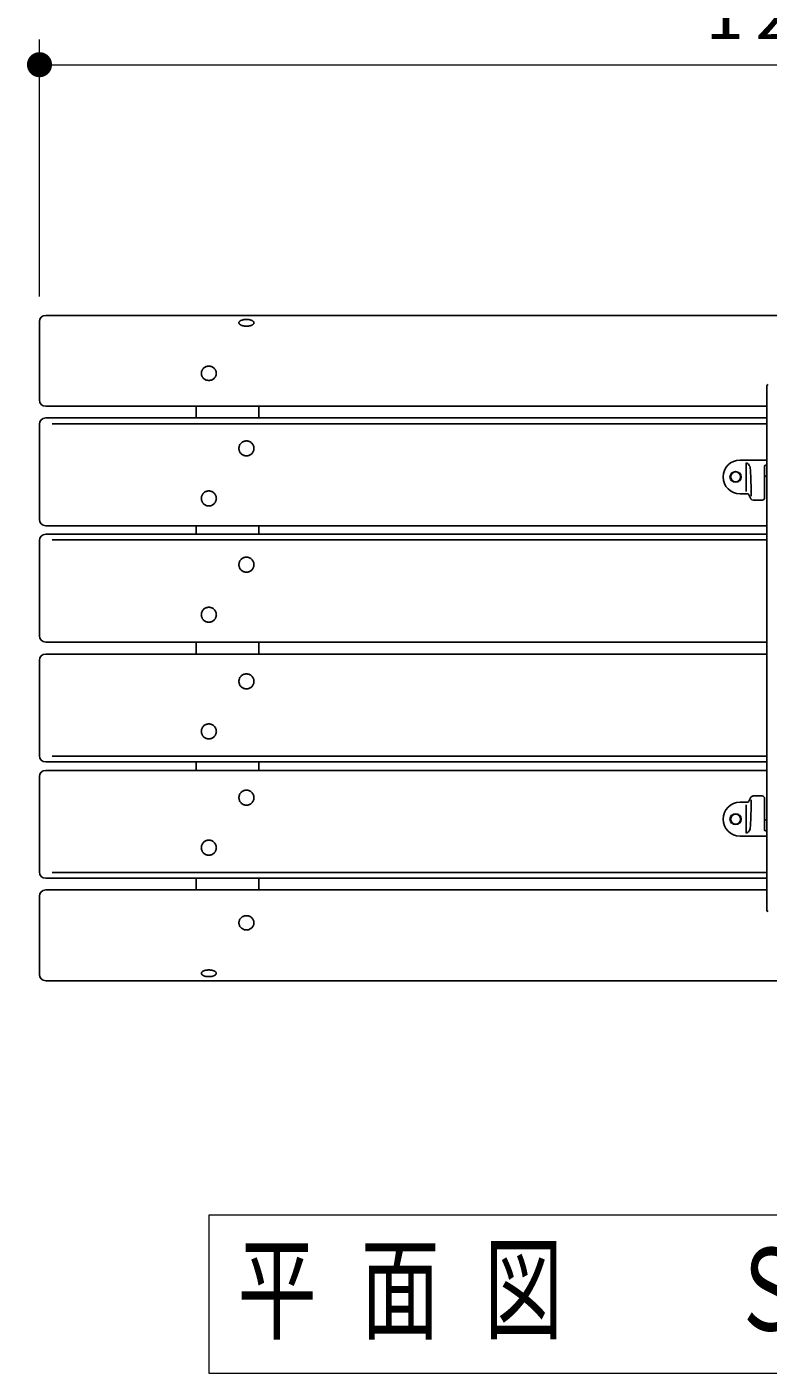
# Model space of a CAD drawing. Units: millimetres on the paper, scale 1:20. Extents: x -365 to 12, y -47 to 257.
# Drawn here: x -292 to -262.4, y 175.7 to 229.4 of the extents above; entities that cross this region are included whole.
import ezdxf

# ---------------------------------------------------------------- set-up
doc = ezdxf.new("R2010")
doc.units = ezdxf.units.MM
doc.layers.add('LY_1', color=7, linetype='Continuous', lineweight=25)
doc.styles.add('ＭＳ ゴシック', font='')
doc.styles.get('ＭＳ ゴシック').set_extended_font_data('MS Gothic')

# ---------------------------------------------------------------- blocks, each defined once
blk = doc.blocks.new('filled_dot')
at = {"color": 0, "linetype": 'Continuous', "lineweight": -2, "const_width": 1.25}
blk.add_lwpolyline([(-0.625, 0, 1), (0.625, 0, 1)], format="xyb", close=True, dxfattribs=at)

msp = doc.modelspace()

# ---------------------------------------------------------------- linework, layer by layer
at = {"layer": 'LY_1', "lineweight": 13}
for p, q in [((-291.479, 218.637), (-291.479, 228.887)), ((-291.479, 227.887), (-231.479, 227.887)), ((-238.229, 181.999), (-284.729, 181.999)), ((-284.729, 181.999), (-284.729, 175.699)), ((-284.729, 175.699), (-238.229, 175.699))]:
    msp.add_line(p, q, dxfattribs=at)
at = {"layer": 'LY_1'}
for p, q in [((-291.479, 217.637), (-291.479, 214.513)), ((-291.229, 217.887), (-231.728, 217.887)), ((-262.479, 215.075), (-262.479, 194.161)), ((-291.229, 214.263), (-262.479, 214.263)), ((-285.229, 214.263), (-285.229, 213.798)), ((-282.729, 214.263), (-282.729, 213.798)), ((-291.229, 213.798), (-262.479, 213.798)), ((-291.479, 213.548), (-291.479, 209.747)), ((-290.979, 213.568), (-262.479, 213.568)), ((-262.479, 212.118), (-263.554, 212.118)), ((-263.31, 212.006), (-263.31, 210.869)), ((-262.574, 210.618), (-262.574, 211.86)), ((-262.479, 211.91), (-262.524, 211.91)), ((-263.114, 211.093), (-263.114, 210.676)), ((-262.524, 211.475), (-262.479, 211.475)), ((-263.554, 210.768), (-263.239, 210.768)), ((-263.217, 210.755), (-263.12, 210.571)), ((-262.674, 210.518), (-263.031, 210.518)), ((-291.229, 209.497), (-262.479, 209.497)), ((-285.229, 209.497), (-285.229, 209.159)), ((-282.729, 209.497), (-282.729, 209.159)), ((-291.479, 208.909), (-291.479, 205.108)), ((-291.229, 209.159), (-262.479, 209.159)), ((-290.979, 208.929), (-262.479, 208.929)), ((-291.229, 204.858), (-262.479, 204.858)), ((-285.229, 204.858), (-285.229, 204.378)), ((-282.729, 204.858), (-282.729, 204.378)), ((-291.479, 200.327), (-291.479, 204.128)), ((-291.229, 204.378), (-262.479, 204.378)), ((-290.979, 200.307), (-262.479, 200.307)), ((-291.229, 200.077), (-262.479, 200.077)), ((-285.229, 199.739), (-285.229, 200.077)), ((-282.729, 199.739), (-282.729, 200.077)), ((-291.479, 195.688), (-291.479, 199.489)), ((-291.229, 199.739), (-262.479, 199.739)), ((-262.674, 198.718), (-263.031, 198.718)), ((-263.554, 198.468), (-263.239, 198.468)), ((-263.31, 197.23), (-263.31, 198.367)), ((-263.217, 198.481), (-263.12, 198.665)), ((-263.114, 198.143), (-263.114, 198.56)), ((-262.574, 198.618), (-262.574, 197.376)), ((-262.524, 197.761), (-262.479, 197.761)), ((-262.479, 197.118), (-263.554, 197.118)), ((-262.479, 197.326), (-262.524, 197.326)), ((-290.979, 195.668), (-262.479, 195.668)), ((-291.229, 195.438), (-262.479, 195.438)), ((-291.229, 194.973), (-262.479, 194.973)), ((-285.229, 194.973), (-285.229, 195.438)), ((-282.729, 194.973), (-282.729, 195.438)), ((-291.479, 191.599), (-291.479, 194.723)), ((-291.229, 191.349), (-231.728, 191.349))]:
    msp.add_line(p, q, dxfattribs=at)
for points in [[(-282.929, 217.591), (-282.93, 217.603), (-282.933, 217.615), (-282.939, 217.626), (-282.947, 217.637), (-282.957, 217.648), (-282.969, 217.658), (-282.983, 217.668), (-282.999, 217.677), (-283.016, 217.686), (-283.036, 217.694), (-283.056, 217.701), (-283.079, 217.707), (-283.102, 217.713), (-283.126, 217.717), (-283.151, 217.721), (-283.176, 217.723), (-283.202, 217.725), (-283.229, 217.725), (-283.255, 217.725), (-283.281, 217.723), (-283.306, 217.721), (-283.331, 217.717), (-283.355, 217.713), (-283.379, 217.707), (-283.401, 217.701), (-283.421, 217.694), (-283.441, 217.686), (-283.458, 217.677), (-283.474, 217.668), (-283.488, 217.658), (-283.5, 217.648), (-283.51, 217.637), (-283.518, 217.626), (-283.524, 217.615), (-283.527, 217.603), (-283.529, 217.591), (-283.527, 217.58), (-283.524, 217.568), (-283.518, 217.557), (-283.51, 217.546), (-283.5, 217.535), (-283.488, 217.524), (-283.474, 217.515), (-283.458, 217.505), (-283.441, 217.497), (-283.421, 217.489), (-283.401, 217.482), (-283.379, 217.475), (-283.355, 217.47), (-283.331, 217.466), (-283.306, 217.462), (-283.281, 217.46), (-283.255, 217.458), (-283.229, 217.457), (-283.202, 217.458), (-283.176, 217.46), (-283.151, 217.462), (-283.126, 217.466), (-283.102, 217.47), (-283.079, 217.475), (-283.056, 217.482), (-283.036, 217.489), (-283.016, 217.497), (-282.999, 217.505), (-282.983, 217.515), (-282.969, 217.524), (-282.957, 217.535), (-282.947, 217.546), (-282.939, 217.557), (-282.933, 217.568), (-282.93, 217.58)], [(-284.429, 215.577), (-284.43, 215.602), (-284.433, 215.627), (-284.439, 215.651), (-284.447, 215.674), (-284.457, 215.697), (-284.469, 215.719), (-284.483, 215.74), (-284.499, 215.76), (-284.516, 215.778), (-284.536, 215.795), (-284.556, 215.81), (-284.579, 215.823), (-284.602, 215.835), (-284.626, 215.844), (-284.651, 215.852), (-284.676, 215.857), (-284.702, 215.861), (-284.729, 215.862), (-284.755, 215.861), (-284.781, 215.857), (-284.806, 215.852), (-284.831, 215.844), (-284.855, 215.835), (-284.879, 215.823), (-284.901, 215.81), (-284.921, 215.795), (-284.941, 215.778), (-284.958, 215.76), (-284.974, 215.74), (-284.988, 215.719), (-285, 215.697), (-285.01, 215.674), (-285.018, 215.651), (-285.024, 215.627), (-285.027, 215.602), (-285.029, 215.577), (-285.027, 215.552), (-285.024, 215.528), (-285.018, 215.503), (-285.01, 215.48), (-285, 215.457), (-284.988, 215.435), (-284.974, 215.414), (-284.958, 215.394), (-284.941, 215.376), (-284.921, 215.359), (-284.901, 215.344), (-284.879, 215.331), (-284.855, 215.319), (-284.831, 215.31), (-284.806, 215.302), (-284.781, 215.297), (-284.755, 215.294), (-284.729, 215.293), (-284.702, 215.294), (-284.676, 215.297), (-284.651, 215.302), (-284.626, 215.31), (-284.602, 215.319), (-284.579, 215.331), (-284.556, 215.344), (-284.536, 215.359), (-284.516, 215.376), (-284.499, 215.394), (-284.483, 215.414), (-284.469, 215.435), (-284.457, 215.457), (-284.447, 215.48), (-284.439, 215.503), (-284.433, 215.528), (-284.43, 215.552)], [(-282.929, 212.581), (-282.93, 212.607), (-282.933, 212.633), (-282.939, 212.659), (-282.947, 212.684), (-282.957, 212.708), (-282.969, 212.731), (-282.983, 212.753), (-282.999, 212.774), (-283.016, 212.793), (-283.036, 212.81), (-283.056, 212.826), (-283.079, 212.84), (-283.102, 212.852), (-283.126, 212.862), (-283.151, 212.87), (-283.176, 212.876), (-283.202, 212.879), (-283.229, 212.88), (-283.255, 212.879), (-283.281, 212.876), (-283.306, 212.87), (-283.331, 212.862), (-283.355, 212.852), (-283.379, 212.84), (-283.401, 212.826), (-283.421, 212.81), (-283.441, 212.793), (-283.458, 212.774), (-283.474, 212.753), (-283.488, 212.731), (-283.5, 212.708), (-283.51, 212.684), (-283.518, 212.659), (-283.524, 212.633), (-283.527, 212.607), (-283.529, 212.581), (-283.527, 212.555), (-283.524, 212.529), (-283.518, 212.504), (-283.51, 212.479), (-283.5, 212.455), (-283.488, 212.432), (-283.474, 212.41), (-283.458, 212.389), (-283.441, 212.37), (-283.421, 212.352), (-283.401, 212.336), (-283.379, 212.322), (-283.355, 212.31), (-283.331, 212.3), (-283.306, 212.292), (-283.281, 212.286), (-283.255, 212.283), (-283.229, 212.282), (-283.202, 212.283), (-283.176, 212.286), (-283.151, 212.292), (-283.126, 212.3), (-283.102, 212.31), (-283.079, 212.322), (-283.056, 212.336), (-283.036, 212.352), (-283.016, 212.37), (-282.999, 212.389), (-282.983, 212.41), (-282.969, 212.432), (-282.957, 212.455), (-282.947, 212.479), (-282.939, 212.504), (-282.933, 212.529), (-282.93, 212.555)], [(-284.429, 210.586), (-284.43, 210.612), (-284.433, 210.638), (-284.439, 210.663), (-284.447, 210.688), (-284.457, 210.712), (-284.469, 210.736), (-284.483, 210.758), (-284.499, 210.778), (-284.516, 210.798), (-284.536, 210.815), (-284.556, 210.831), (-284.579, 210.845), (-284.602, 210.857), (-284.626, 210.867), (-284.651, 210.875), (-284.676, 210.881), (-284.702, 210.884), (-284.729, 210.885), (-284.755, 210.884), (-284.781, 210.881), (-284.806, 210.875), (-284.831, 210.867), (-284.855, 210.857), (-284.879, 210.845), (-284.901, 210.831), (-284.921, 210.815), (-284.941, 210.798), (-284.958, 210.778), (-284.974, 210.758), (-284.988, 210.736), (-285, 210.712), (-285.01, 210.688), (-285.018, 210.663), (-285.024, 210.638), (-285.027, 210.612), (-285.029, 210.586), (-285.027, 210.56), (-285.024, 210.534), (-285.018, 210.509), (-285.01, 210.484), (-285, 210.46), (-284.988, 210.436), (-284.974, 210.414), (-284.958, 210.394), (-284.941, 210.374), (-284.921, 210.357), (-284.901, 210.341), (-284.879, 210.327), (-284.855, 210.315), (-284.831, 210.305), (-284.806, 210.297), (-284.781, 210.291), (-284.755, 210.288), (-284.729, 210.287), (-284.702, 210.288), (-284.676, 210.291), (-284.651, 210.297), (-284.626, 210.305), (-284.602, 210.315), (-284.579, 210.327), (-284.556, 210.341), (-284.536, 210.357), (-284.516, 210.374), (-284.499, 210.394), (-284.483, 210.414), (-284.469, 210.436), (-284.457, 210.46), (-284.447, 210.484), (-284.439, 210.509), (-284.433, 210.534), (-284.43, 210.56)], [(-282.929, 207.942), (-282.93, 207.968), (-282.933, 207.994), (-282.939, 208.02), (-282.947, 208.045), (-282.957, 208.069), (-282.969, 208.092), (-282.983, 208.114), (-282.999, 208.135), (-283.016, 208.154), (-283.036, 208.172), (-283.056, 208.188), (-283.079, 208.202), (-283.102, 208.214), (-283.126, 208.224), (-283.151, 208.231), (-283.176, 208.237), (-283.202, 208.24), (-283.229, 208.242), (-283.255, 208.24), (-283.281, 208.237), (-283.306, 208.231), (-283.331, 208.224), (-283.355, 208.214), (-283.379, 208.202), (-283.401, 208.188), (-283.421, 208.172), (-283.441, 208.154), (-283.458, 208.135), (-283.474, 208.114), (-283.488, 208.092), (-283.5, 208.069), (-283.51, 208.045), (-283.518, 208.02), (-283.524, 207.994), (-283.527, 207.968), (-283.529, 207.942), (-283.527, 207.916), (-283.524, 207.89), (-283.518, 207.865), (-283.51, 207.84), (-283.5, 207.816), (-283.488, 207.793), (-283.474, 207.771), (-283.458, 207.75), (-283.441, 207.731), (-283.421, 207.713), (-283.401, 207.697), (-283.379, 207.683), (-283.355, 207.671), (-283.331, 207.661), (-283.306, 207.653), (-283.281, 207.648), (-283.255, 207.644), (-283.229, 207.643), (-283.202, 207.644), (-283.176, 207.648), (-283.151, 207.653), (-283.126, 207.661), (-283.102, 207.671), (-283.079, 207.683), (-283.056, 207.697), (-283.036, 207.713), (-283.016, 207.731), (-282.999, 207.75), (-282.983, 207.771), (-282.969, 207.793), (-282.957, 207.816), (-282.947, 207.84), (-282.939, 207.865), (-282.933, 207.89), (-282.93, 207.916)], [(-284.429, 205.947), (-284.43, 205.973), (-284.433, 205.999), (-284.439, 206.025), (-284.447, 206.05), (-284.457, 206.074), (-284.469, 206.097), (-284.483, 206.119), (-284.499, 206.14), (-284.516, 206.159), (-284.536, 206.176), (-284.556, 206.192), (-284.579, 206.206), (-284.602, 206.218), (-284.626, 206.228), (-284.651, 206.236), (-284.676, 206.242), (-284.702, 206.245), (-284.729, 206.246), (-284.755, 206.245), (-284.781, 206.242), (-284.806, 206.236), (-284.831, 206.228), (-284.855, 206.218), (-284.879, 206.206), (-284.901, 206.192), (-284.921, 206.176), (-284.941, 206.159), (-284.958, 206.14), (-284.974, 206.119), (-284.988, 206.097), (-285, 206.074), (-285.01, 206.05), (-285.018, 206.025), (-285.024, 205.999), (-285.027, 205.973), (-285.029, 205.947), (-285.027, 205.921), (-285.024, 205.895), (-285.018, 205.87), (-285.01, 205.845), (-285, 205.821), (-284.988, 205.798), (-284.974, 205.775), (-284.958, 205.755), (-284.941, 205.736), (-284.921, 205.718), (-284.901, 205.702), (-284.879, 205.688), (-284.855, 205.676), (-284.831, 205.666), (-284.806, 205.658), (-284.781, 205.652), (-284.755, 205.649), (-284.729, 205.648), (-284.702, 205.649), (-284.676, 205.652), (-284.651, 205.658), (-284.626, 205.666), (-284.602, 205.676), (-284.579, 205.688), (-284.556, 205.702), (-284.536, 205.718), (-284.516, 205.736), (-284.499, 205.755), (-284.483, 205.775), (-284.469, 205.798), (-284.457, 205.821), (-284.447, 205.845), (-284.439, 205.87), (-284.433, 205.895), (-284.43, 205.921)], [(-282.929, 203.289), (-282.93, 203.315), (-282.933, 203.341), (-282.939, 203.366), (-282.947, 203.391), (-282.957, 203.415), (-282.969, 203.438), (-282.983, 203.46), (-282.999, 203.481), (-283.016, 203.5), (-283.036, 203.518), (-283.056, 203.534), (-283.079, 203.548), (-283.102, 203.56), (-283.126, 203.57), (-283.151, 203.578), (-283.176, 203.583), (-283.202, 203.587), (-283.229, 203.588), (-283.255, 203.587), (-283.281, 203.583), (-283.306, 203.578), (-283.331, 203.57), (-283.355, 203.56), (-283.379, 203.548), (-283.401, 203.534), (-283.421, 203.518), (-283.441, 203.5), (-283.458, 203.481), (-283.474, 203.46), (-283.488, 203.438), (-283.5, 203.415), (-283.51, 203.391), (-283.518, 203.366), (-283.524, 203.341), (-283.527, 203.315), (-283.529, 203.289), (-283.527, 203.263), (-283.524, 203.237), (-283.518, 203.211), (-283.51, 203.186), (-283.5, 203.162), (-283.488, 203.139), (-283.474, 203.117), (-283.458, 203.096), (-283.441, 203.077), (-283.421, 203.059), (-283.401, 203.044), (-283.379, 203.03), (-283.355, 203.017), (-283.331, 203.007), (-283.306, 203), (-283.281, 202.994), (-283.255, 202.991), (-283.229, 202.989), (-283.202, 202.991), (-283.176, 202.994), (-283.151, 203), (-283.126, 203.007), (-283.102, 203.017), (-283.079, 203.03), (-283.056, 203.044), (-283.036, 203.059), (-283.016, 203.077), (-282.999, 203.096), (-282.983, 203.117), (-282.969, 203.139), (-282.957, 203.162), (-282.947, 203.186), (-282.939, 203.211), (-282.933, 203.237), (-282.93, 203.263)], [(-284.429, 201.293), (-284.43, 201.32), (-284.433, 201.345), (-284.439, 201.371), (-284.447, 201.396), (-284.457, 201.42), (-284.469, 201.443), (-284.483, 201.465), (-284.499, 201.486), (-284.516, 201.505), (-284.536, 201.523), (-284.556, 201.539), (-284.579, 201.553), (-284.602, 201.565), (-284.626, 201.575), (-284.651, 201.583), (-284.676, 201.588), (-284.702, 201.592), (-284.729, 201.593), (-284.755, 201.592), (-284.781, 201.588), (-284.806, 201.583), (-284.831, 201.575), (-284.855, 201.565), (-284.879, 201.553), (-284.901, 201.539), (-284.921, 201.523), (-284.941, 201.505), (-284.958, 201.486), (-284.974, 201.465), (-284.988, 201.443), (-285, 201.42), (-285.01, 201.396), (-285.018, 201.371), (-285.024, 201.345), (-285.027, 201.32), (-285.029, 201.293), (-285.027, 201.267), (-285.024, 201.242), (-285.018, 201.216), (-285.01, 201.191), (-285, 201.167), (-284.988, 201.144), (-284.974, 201.122), (-284.958, 201.101), (-284.941, 201.082), (-284.921, 201.064), (-284.901, 201.048), (-284.879, 201.034), (-284.855, 201.022), (-284.831, 201.012), (-284.806, 201.004), (-284.781, 200.999), (-284.755, 200.995), (-284.729, 200.994), (-284.702, 200.995), (-284.676, 200.999), (-284.651, 201.004), (-284.626, 201.012), (-284.602, 201.022), (-284.579, 201.034), (-284.556, 201.048), (-284.536, 201.064), (-284.516, 201.082), (-284.499, 201.101), (-284.483, 201.122), (-284.469, 201.144), (-284.457, 201.167), (-284.447, 201.191), (-284.439, 201.216), (-284.433, 201.242), (-284.43, 201.267)], [(-282.929, 198.65), (-282.93, 198.676), (-282.933, 198.702), (-282.939, 198.727), (-282.947, 198.752), (-282.957, 198.776), (-282.969, 198.799), (-282.983, 198.822), (-282.999, 198.842), (-283.016, 198.861), (-283.036, 198.879), (-283.056, 198.895), (-283.079, 198.909), (-283.102, 198.921), (-283.126, 198.931), (-283.151, 198.939), (-283.176, 198.945), (-283.202, 198.948), (-283.229, 198.949), (-283.255, 198.948), (-283.281, 198.945), (-283.306, 198.939), (-283.331, 198.931), (-283.355, 198.921), (-283.379, 198.909), (-283.401, 198.895), (-283.421, 198.879), (-283.441, 198.861), (-283.458, 198.842), (-283.474, 198.822), (-283.488, 198.799), (-283.5, 198.776), (-283.51, 198.752), (-283.518, 198.727), (-283.524, 198.702), (-283.527, 198.676), (-283.529, 198.65), (-283.527, 198.624), (-283.524, 198.598), (-283.518, 198.572), (-283.51, 198.547), (-283.5, 198.523), (-283.488, 198.5), (-283.474, 198.478), (-283.458, 198.457), (-283.441, 198.438), (-283.421, 198.421), (-283.401, 198.405), (-283.379, 198.391), (-283.355, 198.379), (-283.331, 198.369), (-283.306, 198.361), (-283.281, 198.355), (-283.255, 198.352), (-283.229, 198.351), (-283.202, 198.352), (-283.176, 198.355), (-283.151, 198.361), (-283.126, 198.369), (-283.102, 198.379), (-283.079, 198.391), (-283.056, 198.405), (-283.036, 198.421), (-283.016, 198.438), (-282.999, 198.457), (-282.983, 198.478), (-282.969, 198.5), (-282.957, 198.523), (-282.947, 198.547), (-282.939, 198.572), (-282.933, 198.598), (-282.93, 198.624)], [(-284.429, 196.655), (-284.43, 196.681), (-284.433, 196.707), (-284.439, 196.732), (-284.447, 196.757), (-284.457, 196.781), (-284.469, 196.804), (-284.483, 196.826), (-284.499, 196.847), (-284.516, 196.866), (-284.536, 196.884), (-284.556, 196.9), (-284.579, 196.914), (-284.602, 196.926), (-284.626, 196.936), (-284.651, 196.944), (-284.676, 196.949), (-284.702, 196.953), (-284.729, 196.954), (-284.755, 196.953), (-284.781, 196.949), (-284.806, 196.944), (-284.831, 196.936), (-284.855, 196.926), (-284.879, 196.914), (-284.901, 196.9), (-284.921, 196.884), (-284.941, 196.866), (-284.958, 196.847), (-284.974, 196.826), (-284.988, 196.804), (-285, 196.781), (-285.01, 196.757), (-285.018, 196.732), (-285.024, 196.707), (-285.027, 196.681), (-285.029, 196.655), (-285.027, 196.629), (-285.024, 196.603), (-285.018, 196.577), (-285.01, 196.552), (-285, 196.528), (-284.988, 196.505), (-284.974, 196.483), (-284.958, 196.462), (-284.941, 196.443), (-284.921, 196.425), (-284.901, 196.41), (-284.879, 196.395), (-284.855, 196.383), (-284.831, 196.373), (-284.806, 196.366), (-284.781, 196.36), (-284.755, 196.357), (-284.729, 196.355), (-284.702, 196.357), (-284.676, 196.36), (-284.651, 196.366), (-284.626, 196.373), (-284.602, 196.383), (-284.579, 196.395), (-284.556, 196.41), (-284.536, 196.425), (-284.516, 196.443), (-284.499, 196.462), (-284.483, 196.483), (-284.469, 196.505), (-284.457, 196.528), (-284.447, 196.552), (-284.439, 196.577), (-284.433, 196.603), (-284.43, 196.629)], [(-282.929, 193.659), (-282.93, 193.684), (-282.933, 193.708), (-282.939, 193.732), (-282.947, 193.756), (-282.957, 193.779), (-282.969, 193.801), (-282.983, 193.822), (-282.999, 193.842), (-283.016, 193.86), (-283.036, 193.877), (-283.056, 193.892), (-283.079, 193.905), (-283.102, 193.917), (-283.126, 193.926), (-283.151, 193.934), (-283.176, 193.939), (-283.202, 193.942), (-283.229, 193.943), (-283.255, 193.942), (-283.281, 193.939), (-283.306, 193.934), (-283.331, 193.926), (-283.355, 193.917), (-283.379, 193.905), (-283.401, 193.892), (-283.421, 193.877), (-283.441, 193.86), (-283.458, 193.842), (-283.474, 193.822), (-283.488, 193.801), (-283.5, 193.779), (-283.51, 193.756), (-283.518, 193.732), (-283.524, 193.708), (-283.527, 193.684), (-283.529, 193.659), (-283.527, 193.634), (-283.524, 193.609), (-283.518, 193.585), (-283.51, 193.561), (-283.5, 193.538), (-283.488, 193.516), (-283.474, 193.496), (-283.458, 193.476), (-283.441, 193.458), (-283.421, 193.441), (-283.401, 193.426), (-283.379, 193.412), (-283.355, 193.401), (-283.331, 193.391), (-283.306, 193.384), (-283.281, 193.379), (-283.255, 193.375), (-283.229, 193.374), (-283.202, 193.375), (-283.176, 193.379), (-283.151, 193.384), (-283.126, 193.391), (-283.102, 193.401), (-283.079, 193.412), (-283.056, 193.426), (-283.036, 193.441), (-283.016, 193.458), (-282.999, 193.476), (-282.983, 193.496), (-282.969, 193.516), (-282.957, 193.538), (-282.947, 193.561), (-282.939, 193.585), (-282.933, 193.609), (-282.93, 193.634)], [(-284.429, 191.644), (-284.43, 191.656), (-284.433, 191.668), (-284.439, 191.679), (-284.447, 191.69), (-284.457, 191.701), (-284.469, 191.711), (-284.483, 191.721), (-284.499, 191.731), (-284.516, 191.739), (-284.536, 191.747), (-284.556, 191.754), (-284.579, 191.76), (-284.602, 191.766), (-284.626, 191.77), (-284.651, 191.774), (-284.676, 191.776), (-284.702, 191.778), (-284.729, 191.778), (-284.755, 191.778), (-284.781, 191.776), (-284.806, 191.774), (-284.831, 191.77), (-284.855, 191.766), (-284.879, 191.76), (-284.901, 191.754), (-284.921, 191.747), (-284.941, 191.739), (-284.958, 191.731), (-284.974, 191.721), (-284.988, 191.711), (-285, 191.701), (-285.01, 191.69), (-285.018, 191.679), (-285.024, 191.668), (-285.027, 191.656), (-285.029, 191.644), (-285.027, 191.633), (-285.024, 191.621), (-285.018, 191.61), (-285.01, 191.599), (-285, 191.588), (-284.988, 191.578), (-284.974, 191.568), (-284.958, 191.558), (-284.941, 191.55), (-284.921, 191.542), (-284.901, 191.535), (-284.879, 191.529), (-284.855, 191.523), (-284.831, 191.519), (-284.806, 191.515), (-284.781, 191.513), (-284.755, 191.511), (-284.729, 191.511), (-284.702, 191.511), (-284.676, 191.513), (-284.651, 191.515), (-284.626, 191.519), (-284.602, 191.523), (-284.579, 191.529), (-284.556, 191.535), (-284.536, 191.542), (-284.516, 191.55), (-284.499, 191.558), (-284.483, 191.568), (-284.469, 191.578), (-284.457, 191.588), (-284.447, 191.599), (-284.439, 191.61), (-284.433, 191.621), (-284.43, 191.633)]]:
    msp.add_lwpolyline(points, close=True, dxfattribs=at)
for points in [[(-263.31, 212.006), (-263.273, 211.988), (-263.238, 211.965), (-263.208, 211.938), (-263.183, 211.905), (-263.165, 211.868), (-263.153, 211.826), (-263.145, 211.778), (-263.14, 211.722), (-263.135, 211.653), (-263.131, 211.577), (-263.127, 211.497), (-263.124, 211.415), (-263.121, 211.335), (-263.119, 211.26), (-263.118, 211.191), (-263.116, 211.133), (-263.116, 211.087), (-263.115, 211.058), (-263.115, 211.047), (-263.114, 211.058), (-263.114, 211.093)], [(-263.31, 197.23), (-263.273, 197.248), (-263.238, 197.271), (-263.208, 197.298), (-263.183, 197.331), (-263.165, 197.367), (-263.153, 197.409), (-263.145, 197.458), (-263.14, 197.514), (-263.135, 197.583), (-263.131, 197.659), (-263.127, 197.739), (-263.124, 197.82), (-263.121, 197.901), (-263.119, 197.976), (-263.118, 198.045), (-263.116, 198.103), (-263.116, 198.149), (-263.115, 198.178), (-263.115, 198.189), (-263.114, 198.178), (-263.114, 198.143)]]:
    msp.add_lwpolyline(points, dxfattribs=at)
at = {"layer": 'LY_1', "lineweight": 13}
for centre in [(-263.729, 211.443), (-263.729, 197.793)]:
    msp.add_circle(centre, 0.225, dxfattribs=at)
at = {"layer": 'LY_1'}
for centre in [(-263.729, 211.443), (-263.729, 197.793)]:
    msp.add_circle(centre, 0.2, dxfattribs=at)
for centre, radius, start, end in [((-291.229, 217.637), 0.25, 90, 180), ((-262.429, 215.075), 0.05, 98.5308, 180), ((-291.229, 214.513), 0.25, 180, 270), ((-291.229, 213.548), 0.25, 90, 180), ((-263.554, 211.443), 0.675, 90, 270), ((-262.524, 211.86), 0.05, 90, 180), ((-262.524, 211.425), 0.05, 90, 180), ((-263.239, 210.743), 0.025, 27.8675, 90), ((-263.031, 210.618), 0.1, 207.8675, 270), ((-262.674, 210.618), 0.1, 270, 0), ((-291.229, 209.747), 0.25, 180, 270), ((-291.229, 208.909), 0.25, 90, 180), ((-291.229, 205.108), 0.25, 180, 270), ((-291.229, 204.128), 0.25, 90, 180), ((-291.229, 200.327), 0.25, 180, 270), ((-291.229, 199.489), 0.25, 90, 180), ((-263.031, 198.618), 0.1, 90, 152.1325), ((-262.674, 198.618), 0.1, 0, 90), ((-263.554, 197.793), 0.675, 90, 270), ((-263.239, 198.493), 0.025, 270, 332.1325), ((-262.524, 197.811), 0.05, 180, 270), ((-262.524, 197.376), 0.05, 180, 270), ((-291.229, 195.688), 0.25, 180, 270), ((-291.229, 194.723), 0.25, 90, 180), ((-262.429, 194.161), 0.05, 180, 261.4692), ((-291.229, 191.599), 0.25, 180, 270)]:
    msp.add_arc(centre, radius, start, end, dxfattribs=at)

# ---------------------------------------------------------------- block references
at = {"layer": 'LY_1', "lineweight": 13, "xscale": 0.4, "yscale": 0.4}
msp.add_blockref('filled_dot', (-291.479, 227.887), dxfattribs=at)

# ---------------------------------------------------------------- texts
at = {"layer": 'LY_1', "style": 'ＭＳ ゴシック'}
for s, insert, char_height, attachment_point in [('\\T1.33;\\W1.15;1200', (-261.057, 228.887), 1.833, 8), ('\\T1.56;\\W0.7;平面図\u3000Ｓ＝１／20', (-261.479, 178.849), 3.299, 5)]:
    msp.add_mtext(s, dxfattribs=dict(at, insert=insert, char_height=char_height, attachment_point=attachment_point))

doc.saveas('drawing.dxf')
